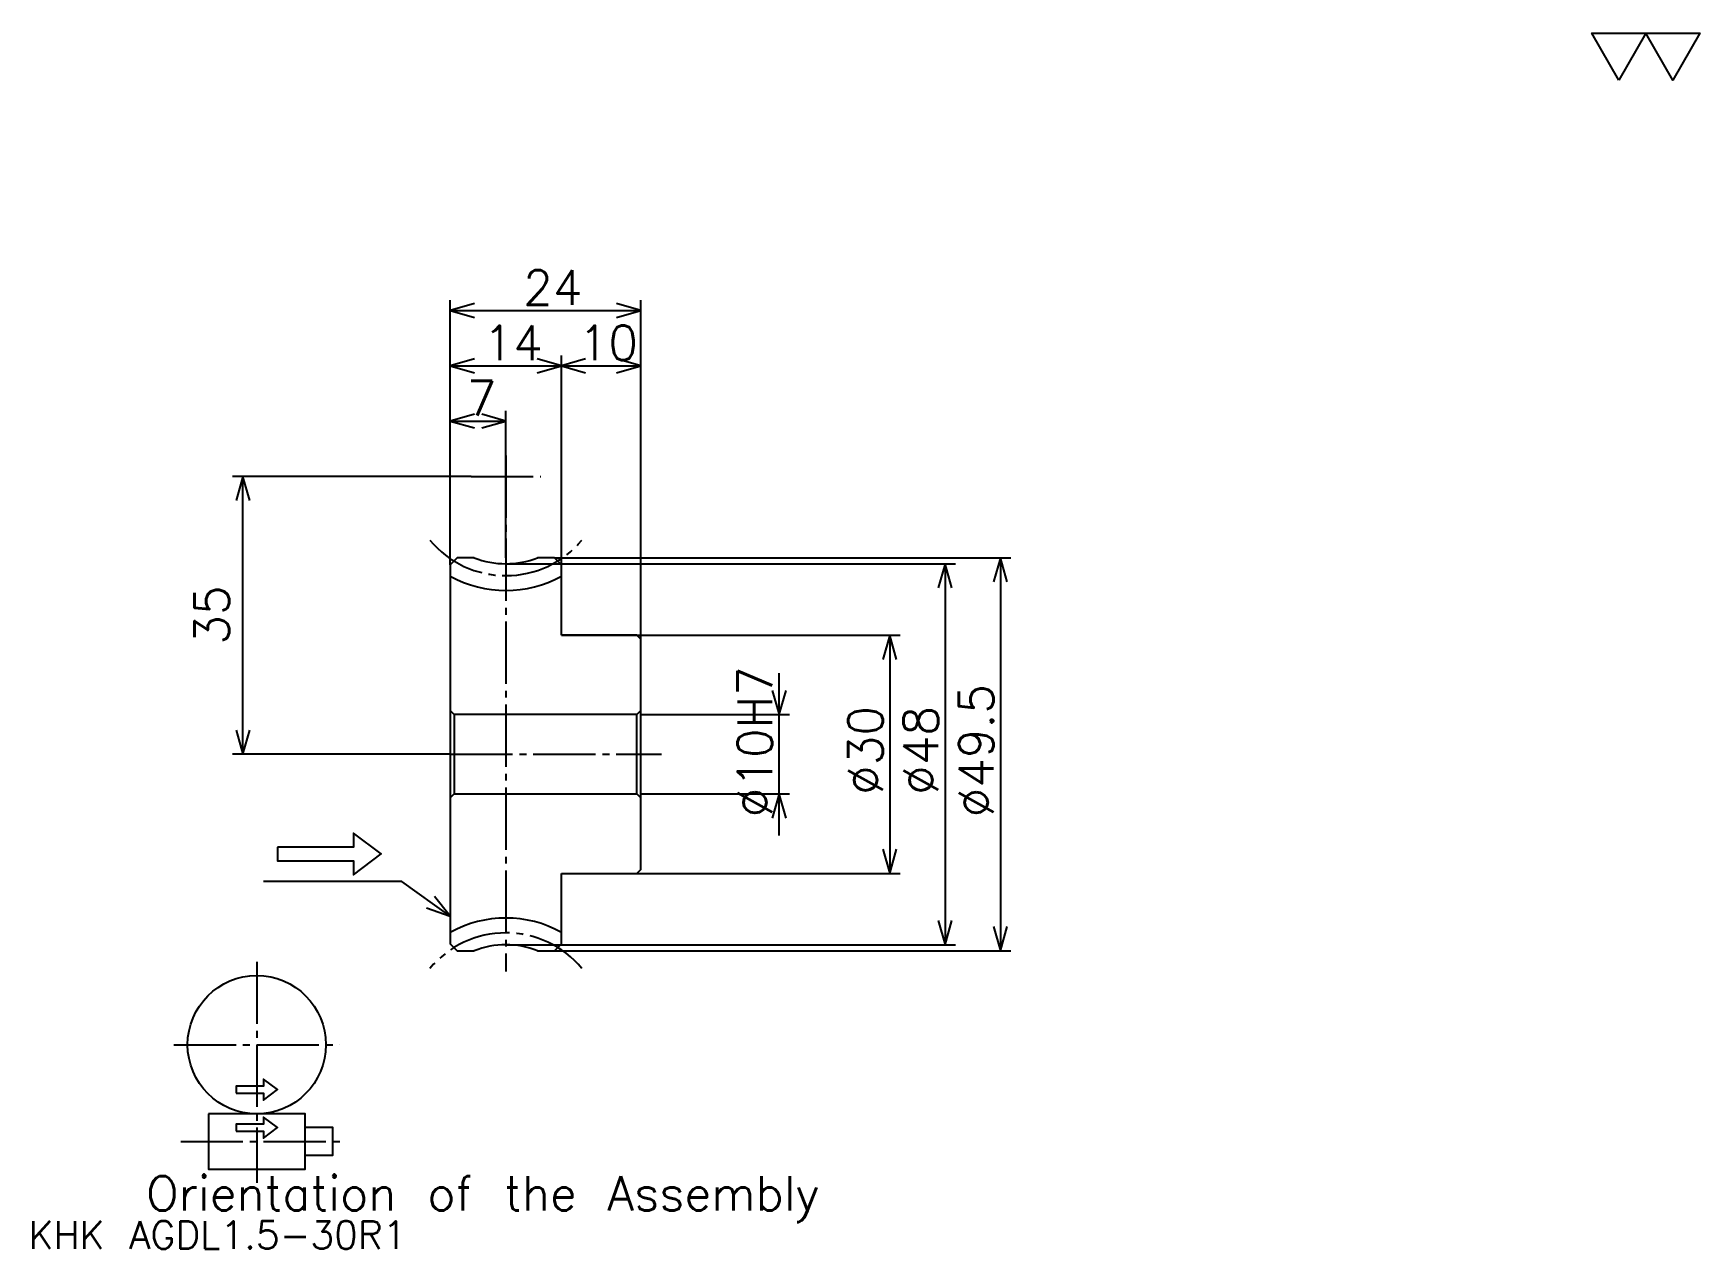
# Model space of a CAD drawing. Extents: x 9 to 219, y 10 to 163.
import ezdxf

# ---------------------------------------------------------------- set-up
doc = ezdxf.new("R2010")
doc.units = 0
doc.linetypes.add('DASHDOT', pattern=[10.451614, 7.83871, -0.870968, 0.870968, -0.870968])
doc.layers.get('0').update_dxf_attribs({"linetype": 'CONTINUOUS'})
doc.layers.add('DASHDOT', color=6, linetype='DASHDOT')
doc.styles.add('KANJI', font='TXT', dxfattribs={"bigfont": 'BIGFONT'})

msp = doc.modelspace()

# ---------------------------------------------------------------- linework, layer by layer
at = {"color": 5}
for p, q in [((61.838711, 96.604843), (61.838711, 129.064514)), ((85.838715, 96.604843), (85.838715, 129.064514)), ((61.838711, 127.758072), (85.838715, 127.758072)), ((75.838715, 96.604843), (75.838715, 122.096779)), ((61.838711, 120.790329), (75.838715, 120.790329)), ((75.838715, 120.790329), (85.838715, 120.790329)), ((61.838711, 113.822586), (68.838715, 113.822586)), ((68.838715, 96.604843), (68.838715, 115.129036)), ((64.451614, 106.854843), (34.403229, 106.854843)), ((35.709679, 71.854843), (35.709679, 106.854843)), ((61.838711, 95.733871), (61.838711, 96.604843)), ((74.967743, 96.604843), (85.838715, 96.604843)), ((75.838715, 95.733871), (75.838715, 96.604843)), ((85.838715, 96.604843), (132.435486, 96.604843)), ((85.838715, 86.354843), (85.838715, 96.604843)), ((131.129028, 96.604843), (131.129028, 47.104843)), ((68.838715, 95.854843), (85.838715, 95.854843)), ((85.838715, 95.854843), (125.467743, 95.854843)), ((124.161293, 95.854843), (124.161293, 47.854843)), ((75.838715, 86.854843), (85.838715, 86.854843)), ((85.838715, 86.854843), (118.5, 86.854843)), ((117.19355, 86.854843), (117.19355, 56.854843)), ((103.258072, 61.629036), (103.258072, 82.08065)), ((85.838715, 76.854843), (104.564514, 76.854843)), ((61.838711, 71.854843), (34.403229, 71.854843)), ((85.838715, 66.854843), (104.564514, 66.854843)), ((75.838715, 56.854843), (85.838715, 56.854843)), ((85.838715, 56.854843), (118.5, 56.854843)), ((68.838715, 47.854843), (85.838715, 47.854843)), ((74.967743, 47.104843), (85.838715, 47.104843)), ((85.838715, 47.854843), (125.467743, 47.854843)), ((85.838715, 47.104843), (132.435486, 47.104843))]:
    msp.add_line(p, q, dxfattribs=at)
at = {"color": 4}
for p, q in [((85.838715, 77.354843), (85.338715, 76.854843)), ((61.838711, 66.354843), (62.338711, 66.854843)), ((85.838715, 66.354843), (85.338715, 66.854843))]:
    msp.add_line(p, q, dxfattribs=at)
at = {"color": 7}
msp.add_lwpolyline([(209.032257, 156.7742), (205.635483, 162.661942), (219.22258, 162.661942), (215.825806, 156.7742), (212.429031, 162.661942), (209.032257, 156.7742)], dxfattribs=at)
at = {"color": 5}
for points in [[(64.8871, 128.629044), (61.838711, 127.758072), (64.8871, 126.8871)], [(82.790321, 126.8871), (85.838715, 127.758072), (82.790321, 128.629044)], [(64.8871, 121.661301), (61.838711, 120.790329), (64.8871, 119.919357)], [(72.790321, 119.919357), (75.838715, 120.790329), (72.790321, 121.661301)], [(78.8871, 121.661301), (75.838715, 120.790329), (78.8871, 119.919357)], [(82.790321, 119.919357), (85.838715, 120.790329), (82.790321, 121.661301)], [(64.8871, 114.693558), (61.838711, 113.822586), (64.8871, 112.951614)], [(65.790321, 112.951614), (68.838715, 113.822586), (65.790321, 114.693558)], [(36.580647, 103.806458), (35.709679, 106.854843), (34.838711, 103.806458)], [(132, 93.556458), (131.129028, 96.604843), (130.258072, 93.556458)], [(125.032257, 92.806458), (124.161293, 95.854843), (123.290329, 92.806458)], [(118.064514, 83.806458), (117.19355, 86.854843), (116.322586, 83.806458)], [(102.3871, 79.903229), (103.258072, 76.854843), (104.129036, 79.903229)], [(34.838711, 74.903229), (35.709679, 71.854843), (36.580647, 74.903229)], [(104.129036, 63.806458), (103.258072, 66.854843), (102.3871, 63.806458)], [(40.064518, 60.169357), (40.064518, 58.427422), (49.645164, 58.427422), (49.645164, 56.68549), (53.129032, 59.298393), (49.645164, 61.911293), (49.645164, 60.169357), (40.064518, 60.169357)], [(116.322586, 59.903229), (117.19355, 56.854843), (118.064514, 59.903229)], [(61.838711, 51.459682), (55.741936, 55.814522), (38.322582, 55.814522)], [(58.851898, 52.522785), (61.838711, 51.459682), (59.864376, 53.940254)], [(123.290329, 50.903229), (124.161293, 47.854843), (125.032257, 50.903229)], [(130.258072, 50.153229), (131.129028, 47.104843), (132, 50.153229)], [(34.838711, 29.177425), (38.322582, 29.177425), (38.322582, 28.306458), (40.064518, 29.612907), (38.322582, 30.919361), (38.322582, 30.048393), (34.838711, 30.048393), (34.838711, 29.177425)], [(31.354839, 26.564522), (31.354839, 19.596779), (43.548386, 19.596779), (43.548386, 26.564522), (31.354839, 26.564522)], [(34.838711, 24.3871), (38.322582, 24.3871), (38.322582, 23.516132), (40.064518, 24.822586), (38.322582, 26.129036), (38.322582, 25.258068), (34.838711, 25.258068), (34.838711, 24.3871)], [(43.548386, 21.338715), (47.032257, 21.338715), (47.032257, 24.822586), (43.548386, 24.822586)]]:
    msp.add_lwpolyline(points, dxfattribs=at)
at = {"color": 4}
for points in [[(64.846527, 96.604843), (62.709679, 96.604843), (61.838711, 95.733871), (61.838711, 66.354843)], [(75.838715, 86.854843), (75.838715, 95.733871), (74.967743, 96.604843), (72.830887, 96.604843)], [(75.838715, 56.854843), (85.338715, 56.854843), (85.838715, 57.354843), (85.838715, 86.354843), (85.338715, 86.854843), (75.838715, 86.854843)], [(61.838711, 77.354843), (62.338711, 76.854843), (62.338711, 66.854843), (85.338715, 66.854843), (85.338715, 76.854843), (62.338711, 76.854843)], [(61.838711, 66.354843), (61.838711, 47.975811), (62.709679, 47.104843), (64.846527, 47.104843)], [(72.830887, 47.104843), (74.967743, 47.104843), (75.838715, 47.975811), (75.838715, 56.854843)]]:
    msp.add_lwpolyline(points, dxfattribs=at)
at = {"color": 5}
msp.add_circle((37.451614, 35.274197), 8.709677, dxfattribs=at)
at = {"color": 4}
for centre, radius, start, end in [((68.838715, 106.854843), 11, 248.72003407, 291.27996593), ((68.838715, 106.854843), 14.375, 240.85926197, 299.14073803), ((68.838715, 36.854843), 14.375, 60.85926197, 119.14073803), ((68.838715, 36.854843), 11, 68.72003407, 111.27996593)]:
    msp.add_arc(centre, radius, start, end, dxfattribs=at)
at = {"layer": 'DASHDOT', "color": 7}
for p, q in [((68.838715, 109.467743), (68.838715, 44.49194)), ((64.451614, 106.854843), (73.225807, 106.854843)), ((61.838711, 71.854843), (88.451614, 71.854843)), ((37.451614, 45.725811), (37.451614, 17.854843)), ((27, 35.274197), (47.903229, 35.274197)), ((27.870968, 23.08065), (48.774193, 23.08065))]:
    msp.add_line(p, q, dxfattribs=at)
for centre, start, end in [((68.838715, 106.854843), 220.00000049, 319.99999951), ((68.838715, 36.854843), 40.00000049, 139.99999951)]:
    msp.add_arc(centre, 12.5, start, end, dxfattribs=at)

# ---------------------------------------------------------------- texts
at = {"color": 7, "style": 'KANJI'}
for s, height, p in [('24', 4.354839, (71.008064, 128.454849)), ('14', 4.354839, (66.008064, 121.487106)), ('10', 4.354839, (78.008064, 121.487106)), ('7', 4.354839, (63.923389, 114.519363)), ('Orientation of the Assembly', 4.354839, (23.516129, 14.370972)), ('KHK AGDL1.5-30R1', 3.483871, (8.709678, 9.580646))]:
    msp.add_text(s, height=height, dxfattribs=at).set_placement(p)
for s, p in [('35', (33.967743, 85.653229)), ('%%c10H7', (102.3871, 63.907265)), ('%%c49.5', (130.258072, 63.907261)), ('%%c30', (116.322586, 66.737907)), ('%%c48', (123.290329, 66.737907))]:
    msp.add_text(s, height=4.354839, rotation=90, dxfattribs=at).set_placement(p)

doc.saveas('drawing.dxf')
